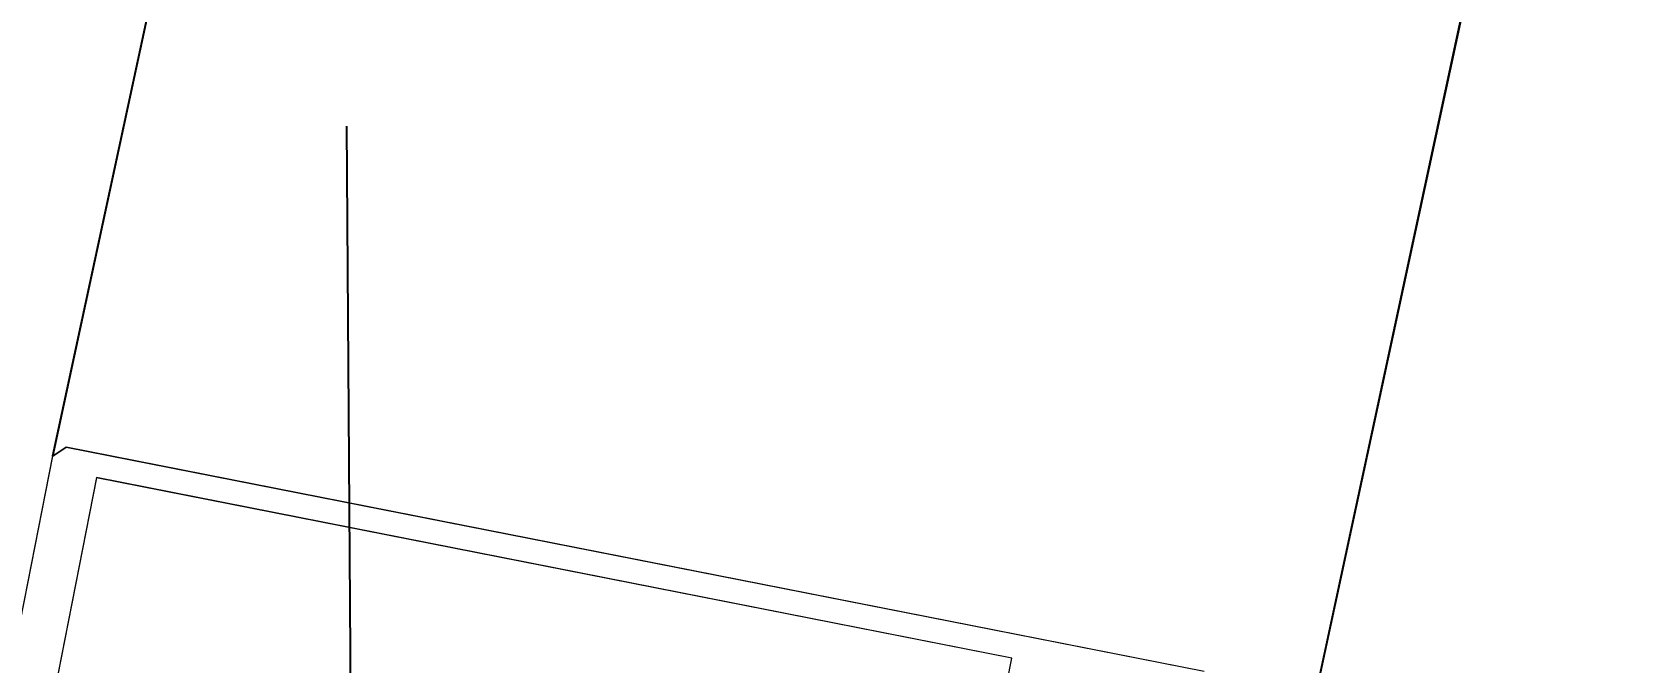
# Model space of a CAD drawing. Header units: millimetres. Extents: x -9318 to 9016603, y 0 to 838141.
# Drawn here: x 87529.5 to 87666.7, y 329225.2 to 329279 of the extents above; entities that cross this region are included whole.
import ezdxf
from ezdxf import colors
from ezdxf.entities.mleader import LeaderData, LeaderLine
from ezdxf.math import Vec2, Vec3

# ---------------------------------------------------------------- set-up
doc = ezdxf.new("R2010")
doc.units = ezdxf.units.MM
doc.linetypes.add('CENTER', pattern=[2, 1.25, -0.25, 0.25, -0.25])
doc.layers.add('АР_Перегородки витражные', color=152, linetype='Continuous', lineweight=13)
doc.styles.add('ISOCPEUR', font='isocpeur.ttf', dxfattribs={"width": 0.7})

# ---------------------------------------------------------------- blocks, each defined once
blk = doc.blocks.new('_DotSmall')
at = {"color": 8, "linetype": 'ByBlock', "const_width": 0.5}
blk.add_lwpolyline([(-0.0625, 0, 1), (0.0625, 0, 1)], format="xyb", close=True, dxfattribs=at)
blk = doc.blocks.new('стойка витр.')
at = {"color": 8, "lineweight": 0, "ltscale": 100, "transparency": 33554687}
blk.add_lwpolyline([(89.18141896976158, 0.709483592720062), (67.18472618525266, 58.71630840156286), (65.92687011216185, 59.2824299609274), (-26.6419368966599, 24.17953274302999)], dxfattribs=at)
blk.add_lwpolyline([(63.8117502759269, 56.26367979055794), (85.07351613373612, 0.1949089383633691), (10.63088292890461, -28.03438542609365), (-10.63088292890461, 28.03438542610093)], close=True, dxfattribs=at)
blk = doc.blocks.new('A$Cae753e6d')
at = {"color": 8, "lineweight": 0, "ltscale": 100, "transparency": 33554687}
blk.add_lwpolyline([(-0.2025138172321022, 43.20538139344717), (-61.08969807066023, 31.31433385530545), (-61.8599929031916, 30.17006929169293), (-42.88394847535528, -66.99529059545603)], dxfattribs=at)
blk.add_lwpolyline([(-59.24152691301424, 27.57580246441648), (-0.3886317064752802, 39.06956068692671), (14.87165694439318, -39.06956068691215), (-43.98123826214578, -50.56331890943693)], close=True, dxfattribs=at)
at = {"layer": 'АР_Перегородки витражные', "color": 8, "rotation": 80.28340479355269}
blk.add_blockref('стойка витр.', (-14.5547906588763, -44.81643979817454), dxfattribs=at)
blk = doc.blocks.new('A$Ceb121605')
at = {"color": 8, "ltscale": 150}
for p, q in [((150.0303909996373, 318.9485347500653), (-1861.73811478318, -110.6904417275558)), ((182.403052861516, 213.7160637105202), (-1852.598810999887, -220.4603038251371))]:
    blk.add_line(p, q, dxfattribs=at)
at = {"color": 8, "ltscale": 100}
blk.add_blockref('A$Cae753e6d', (211.1200890702976, 287.6342008947599), dxfattribs=at)
blk = doc.blocks.new('A$C99cbc27b')
at = {"color": 8, "ltscale": 100, "xscale": -1, "rotation": 89.90413134762046}
blk.add_blockref('A$Ceb121605', (6448.437365041493, 384.3618691800366), dxfattribs=at)

msp = doc.modelspace()

# ---------------------------------------------------------------- linework, layer by layer
at = {"linetype": 'CENTER', "ltscale": 1000}
msp.add_line((87402.03430695191, 350770.4257560504), (87802.03430695191, 295038.07719236), dxfattribs=at)
at = {"lineweight": 18, "ltscale": 100}
for centre, radius, start, end in [((78511.92725289741, 331909.8533069438), 9144.28346907419, 272.8206375216794, 356.2887310665424), ((78519.5946753925, 331891.8636797423), 9778.654617052323, 272.592547965165, 356.6353913737287)]:
    msp.add_arc(centre, radius, start, end, dxfattribs=at)

# ---------------------------------------------------------------- block references
at = {"ltscale": 100}
msp.add_blockref('A$C99cbc27b', (81402.03430695168, 329007.9568499502), dxfattribs=at)
at = {"ltscale": 100, "xscale": -1, "rotation": 89.90413134762046}
msp.add_blockref('A$Ceb121605', (87850.47043384612, 329392.3272151125), dxfattribs=at)

# ---------------------------------------------------------------- leaders
ml = msp.add_multileader_mtext('Standard')
ml.set_content('+13,200', color=8, style='ISOCPEUR')
ml.set_leader_properties(color=8, linetype='Continuous', lineweight=-1)
ml.set_arrow_properties(name='DOTSMALL')
ml.build(insert=Vec2(0, 0))
ml.multileader.update_dxf_attribs({"has_text_frame": 1, "text_left_attachment_type": 4, "text_right_attachment_type": 4, "dogleg_length": 100, "arrow_head_size": 180})
ctx = ml.context
ctx.base_point, ctx.char_height, ctx.arrow_head_size, ctx.landing_gap_size, ctx.plane_origin = Vec3(93068.62556947558, 826103.473130975), 250, 180, 50, Vec3(90907.41319940728, 825512.2275574898)
ctx.left_attachment, ctx.right_attachment = 4, 4
notes = []
notes.append((ctx, [(0, (0, 0, 0), (0, 0), (1, 0), 1, [])]))
ctx.mtext.insert, ctx.mtext.width, ctx.mtext.line_spacing_style, ctx.mtext.flow_direction = Vec3(93118.62556947558, 826436.8064643084), 852.6970314602484, 2, 5
ml = msp.add_multileader_mtext('Standard')
ml.set_content('+11,550', color=8, style='ISOCPEUR')
ml.set_leader_properties(color=8, linetype='Continuous', lineweight=-1)
ml.set_arrow_properties(name='DOTSMALL')
ml.build(insert=Vec2(0, 0))
ml.multileader.update_dxf_attribs({"has_text_frame": 1, "text_left_attachment_type": 4, "text_right_attachment_type": 4, "dogleg_length": 100, "arrow_head_size": 180})
ctx = ml.context
ctx.base_point, ctx.char_height, ctx.arrow_head_size, ctx.landing_gap_size, ctx.plane_origin = Vec3(88068.62556947558, 825358.473130975), 250, 180, 50, Vec3(85907.41319940728, 824767.2275574898)
ctx.left_attachment, ctx.right_attachment = 4, 4
notes.append((ctx, [(0, (0, 0, 0), (0, 0), (1, 0), 1, [])]))
ctx.mtext.insert, ctx.mtext.width, ctx.mtext.line_spacing_style, ctx.mtext.flow_direction = Vec3(88118.62556947558, 825691.8064643084), 852.6970314602484, 2, 5
ml = msp.add_multileader_mtext('Standard')
ml.set_content('+13,700', color=8, style='ISOCPEUR')
ml.set_leader_properties(color=8, linetype='Continuous', lineweight=-1)
ml.set_arrow_properties(name='DOTSMALL')
ml.build(insert=Vec2(0, 0))
ml.multileader.update_dxf_attribs({"has_text_frame": 1, "text_left_attachment_type": 4, "text_right_attachment_type": 4, "dogleg_length": 100, "arrow_head_size": 180})
ctx = ml.context
ctx.base_point, ctx.char_height, ctx.arrow_head_size, ctx.landing_gap_size, ctx.plane_origin = Vec3(118053.0701716996, 658154.3279681127), 250, 180, 50, Vec3(117803.7041394711, 657493.5059095523)
ctx.left_attachment, ctx.right_attachment = 4, 4
notes.append((ctx, [(0, (0, 0, 0), (0, 0), (1, 0), 1, [])]))
ctx.mtext.insert, ctx.mtext.width, ctx.mtext.line_spacing_style, ctx.mtext.flow_direction = Vec3(118103.0701716996, 658487.661301446), 852.6970314602484, 2, 5
ml = msp.add_multileader_mtext('Standard')
ml.set_content('+15,850', color=8, style='ISOCPEUR')
ml.set_leader_properties(color=8, linetype='Continuous', lineweight=-1)
ml.set_arrow_properties(name='DOTSMALL')
ml.build(insert=Vec2(0, 0))
ml.multileader.update_dxf_attribs({"has_text_frame": 1, "text_left_attachment_type": 4, "text_right_attachment_type": 4, "dogleg_length": 100, "arrow_head_size": 180})
ctx = ml.context
ctx.base_point, ctx.char_height, ctx.arrow_head_size, ctx.landing_gap_size, ctx.plane_origin = Vec3(116043.2934024676, 652621.2743915976), 250, 180, 50, Vec3(116522.4102328401, 649668.817626324)
ctx.left_attachment, ctx.right_attachment = 4, 4
notes.append((ctx, [(0, (0, 0, 0), (0, 0), (1, 0), 1, [])]))
ctx.mtext.insert, ctx.mtext.width, ctx.mtext.line_spacing_style, ctx.mtext.flow_direction = Vec3(116093.2934024676, 652954.607724931), 852.6970314602484, 2, 5
ml = msp.add_multileader_mtext('Standard')
ml.set_content('+9,800', color=8, style='ISOCPEUR')
ml.set_leader_properties(color=8, linetype='Continuous', lineweight=-1)
ml.set_arrow_properties(name='DOTSMALL')
ml.build(insert=Vec2(0, 0))
ml.multileader.update_dxf_attribs({"has_text_frame": 1, "text_left_attachment_type": 4, "text_right_attachment_type": 4, "dogleg_length": 100, "arrow_head_size": 180})
ctx = ml.context
ctx.base_point, ctx.char_height, ctx.arrow_head_size, ctx.landing_gap_size, ctx.plane_origin = Vec3(118053.0701716994, 538154.3279681127), 250, 180, 50, Vec3(117803.7041394708, 537493.5059095523)
ctx.left_attachment, ctx.right_attachment = 4, 4
notes.append((ctx, [(0, (0, 0, 0), (0, 0), (1, 0), 1, [])]))
ctx.mtext.insert, ctx.mtext.width, ctx.mtext.line_spacing_style, ctx.mtext.flow_direction = Vec3(118103.0701716994, 538487.661301446), 852.6970314602484, 2, 5
ml = msp.add_multileader_mtext('Standard')
ml.set_content('+11,750', color=8, style='ISOCPEUR')
ml.set_leader_properties(color=8, linetype='Continuous', lineweight=-1)
ml.set_arrow_properties(name='DOTSMALL')
ml.build(insert=Vec2(0, 0))
ml.multileader.update_dxf_attribs({"has_text_frame": 1, "text_left_attachment_type": 4, "text_right_attachment_type": 4, "dogleg_length": 100, "arrow_head_size": 180})
ctx = ml.context
ctx.base_point, ctx.char_height, ctx.arrow_head_size, ctx.landing_gap_size, ctx.plane_origin = Vec3(116043.2934024674, 532621.2743915976), 250, 180, 50, Vec3(116522.4102328399, 529668.817626324)
ctx.left_attachment, ctx.right_attachment = 4, 4
notes.append((ctx, [(0, (0, 0, 0), (0, 0), (1, 0), 1, [])]))
ctx.mtext.insert, ctx.mtext.width, ctx.mtext.line_spacing_style, ctx.mtext.flow_direction = Vec3(116093.2934024674, 532954.607724931), 852.6970314602484, 2, 5
for ctx, leaders in notes:
    for number, flags, end, landing, length, lines in leaders:
        leader = LeaderData()
        leader.index, (leader.has_last_leader_line, leader.has_dogleg_vector, leader.attachment_direction) = number, flags
        leader.last_leader_point, leader.dogleg_vector, leader.dogleg_length = Vec3(end), Vec3(landing), length
        for number, points, colour, breaks in lines:
            line = LeaderLine()
            line.index, line.vertices, line.color, line.breaks = number, Vec3.list(points), colors.encode_raw_color(colour), breaks
            leader.lines.append(line)
        ctx.leaders.append(leader)

doc.saveas('drawing.dxf')
